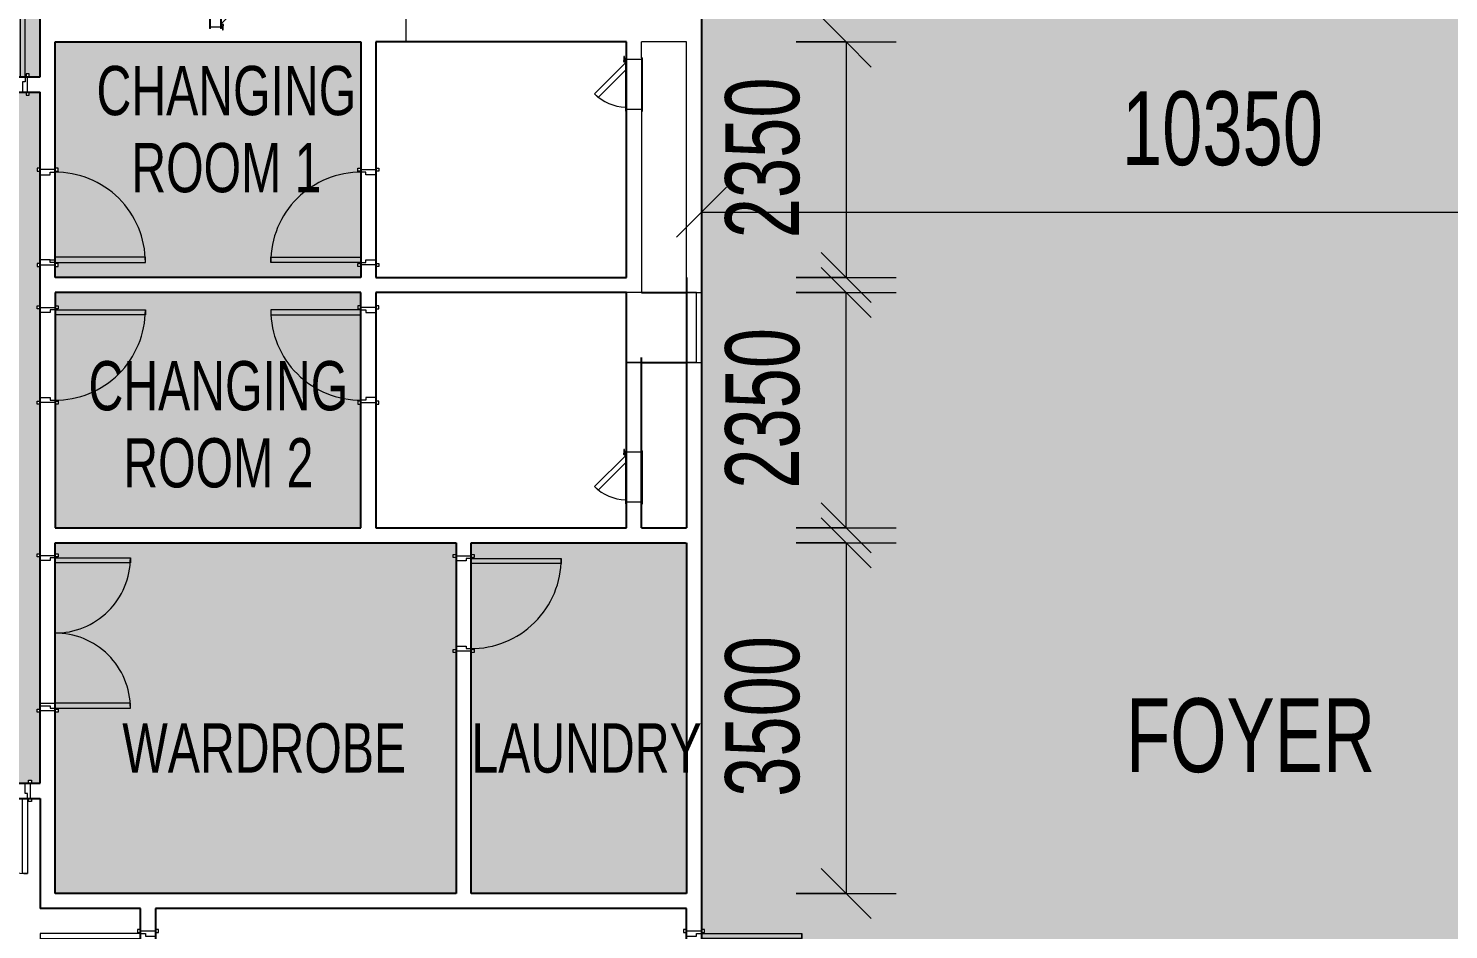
# Model space of a CAD drawing. Header units: millimetres. Extents: x 35540 to 832230, y -10956 to 416550.
# Drawn here: x 46072 to 60243, y 33897 to 42892 of the extents above; entities that cross this region are included whole.
import ezdxf

# ---------------------------------------------------------------- set-up
doc = ezdxf.new("R2010")
doc.units = ezdxf.units.MM
for name, color, linetype, lineweight in [('A-ANNO-DIMS', 211, 'Continuous', 5), ('A-ANNO-DIMS-500', 211, 'Continuous', 5), ('A-AREA-BNDY', 1, 'Continuous', 18), ('A-AREA-IDEN', 2, 'Continuous', 15), ('A-AREA-PATT', 32, 'Continuous', 5), ('A-DOOR', 31, 'Continuous', 5), ('A-DOOR-FRAM', 31, 'Continuous', 15), ('A-FLOR', 192, 'Continuous', 5), ('A-WALL', 113, 'Continuous', 5), ('S-COLS', 52, 'Continuous', 5)]:
    doc.layers.add(name, color=color, linetype=linetype, lineweight=lineweight)
doc.styles.add('Arial', font='arial.ttf', dxfattribs={"width": 0.7, "height": 737.649701})
doc.styles.add('Arial_1', font='arial.ttf', dxfattribs={"width": 0.7, "height": 491.766467})
doc.dimstyles.new('Linear_-_1_5mm_Arial', dxfattribs={"dimscale": 304.8, "dimtxt": 750, "dimasz": 1.64042, "dimexe": 1.64042, "dimexo": 0.0625, "dimgap": 0.82021, "dimtad": 1, "dimdec": 0, "dimzin": 0, "dimdsep": 46, "dimtxsty": 'Arial', "dimblk1": 'OBLIQUE', "dimblk2": 'OBLIQUE', "dimsah": 1, "dimcen": 0.09, "dimadec": 0, "dimazin": 0, "dimtfac": 1, "dimtdec": 4, "dimtix": 1, "dimtmove": 0, "dimatfit": 3, "dimfxl": 1.64042, "dimfxlon": 1, "dimtvp": 1, "dimtolj": 1, "dimtzin": 0, "dimarcsym": 2})

# ---------------------------------------------------------------- blocks, each defined once
blk = doc.blocks.new('DLN-Single Door__X01_ - _M02a_ 900 x 2450 _WH_-16935525-G_F U_F_A_')
at = {"layer": 'A-DOOR'}
for p, q in [((-450, 975), (-400, 975)), ((-450, 75), (-450, 975)), ((-400, 975), (-400, 75)), ((-490, 105), (-460, 105)), ((-490, 75), (-490, 105)), ((-460, 75), (-490, 75)), ((-460, 105), (-460, 75)), ((-400, 75), (-450, 75)), ((460, 75), (460, 105)), ((460, 105), (490, 105)), ((490, 75), (460, 75)), ((490, 105), (490, 75)), ((-490, -75), (-460, -75)), ((-490, -105), (-490, -75)), ((-460, -105), (-490, -105)), ((-460, -75), (-460, -105)), ((460, -105), (460, -75)), ((460, -75), (490, -75)), ((490, -105), (460, -105)), ((490, -75), (490, -105))]:
    blk.add_line(p, q, dxfattribs=at)
blk.add_arc((-450, 75), 900, 359.5, 90, dxfattribs=at)
at = {"layer": 'A-DOOR-FRAM'}
for p, q in [((-475, 75), (-450, 75)), ((-475, -75), (-475, 75)), ((-450, 75), (-450, 25)), ((-450, 25), (-425, 25)), ((-425, 25), (-425, -75)), ((425, 25), (450, 25)), ((425, -75), (425, 25)), ((450, 75), (475, 75)), ((450, 25), (450, 75)), ((475, 75), (475, -75)), ((-425, -75), (-475, -75)), ((475, -75), (425, -75))]:
    blk.add_line(p, q, dxfattribs=at)
blk = doc.blocks.new('DLN-Single Door__X01_ - _M02_ 900 x 2450 _WH_-16935526-G_F U_F_A_')
at = {"layer": 'A-DOOR'}
for p, q in [((-460, 105), (-490, 105)), ((-490, 105), (-490, 75)), ((-490, 75), (-460, 75)), ((-460, 75), (-460, 105)), ((490, 105), (460, 105)), ((460, 105), (460, 75)), ((460, 75), (490, 75)), ((490, 75), (490, 105)), ((-460, -75), (-490, -75)), ((-490, -75), (-490, -105)), ((-490, -105), (-460, -105)), ((-460, -105), (-460, -75)), ((-400, -75), (-450, -75)), ((-450, -75), (-450, -975)), ((-400, -975), (-400, -75)), ((490, -75), (460, -75)), ((460, -75), (460, -105)), ((460, -105), (490, -105)), ((490, -105), (490, -75)), ((-450, -975), (-400, -975))]:
    blk.add_line(p, q, dxfattribs=at)
blk.add_arc((-450, -75), 900, 270, 0.5, dxfattribs=at)
at = {"layer": 'A-DOOR-FRAM'}
for p, q in [((-425, 75), (-475, 75)), ((-475, 75), (-475, -75)), ((-425, -25), (-425, 75)), ((425, 75), (425, -25)), ((475, 75), (425, 75)), ((475, -75), (475, 75)), ((-475, -75), (-450, -75)), ((-450, -75), (-450, -25)), ((-450, -25), (-425, -25)), ((425, -25), (450, -25)), ((450, -25), (450, -75)), ((450, -75), (475, -75))]:
    blk.add_line(p, q, dxfattribs=at)
blk = doc.blocks.new('DLN-Double Door__X03_ - _M20_2000 x 2450 _WH_-16954918-G_F U_F_A_')
at = {"layer": 'A-DOOR'}
for p, q in [((-950, -75), (-1000, -75)), ((-1000, -75), (-1000, -1075)), ((-950, -1075), (-950, -75)), ((950, -75), (1000, -75)), ((950, -1075), (950, -75)), ((1000, -75), (1000, -1075)), ((-1000, -1075), (-950, -1075)), ((1000, -1075), (950, -1075))]:
    blk.add_line(p, q, dxfattribs=at)
for centre, start, end in [((-1000, -75), 270, 0.5), ((1000, -75), 179.5, 270)]:
    blk.add_arc(centre, 1000, start, end, dxfattribs=at)
at = {"layer": 'A-DOOR-FRAM'}
for p, q in [((-1010, 105), (-1040, 105)), ((-1040, 105), (-1040, 75)), ((-1040, 75), (-1010, 75)), ((-975, 75), (-1025, 75)), ((-1025, 75), (-1025, -75)), ((-1010, 75), (-1010, 105)), ((-975, -25), (-975, 75)), ((975, 75), (975, -25)), ((1025, 75), (975, 75)), ((1040, 105), (1010, 105)), ((1010, 105), (1010, 75)), ((1010, 75), (1040, 75)), ((1025, -75), (1025, 75)), ((1040, 75), (1040, 105)), ((-1010, -75), (-1040, -75)), ((-1040, -75), (-1040, -105)), ((-1040, -105), (-1010, -105)), ((-1025, -75), (-1000, -75)), ((-1010, -105), (-1010, -75)), ((-1000, -75), (-1000, -25)), ((-1000, -25), (-975, -25)), ((975, -25), (1000, -25)), ((1000, -25), (1000, -75)), ((1000, -75), (1025, -75)), ((1040, -75), (1010, -75)), ((1010, -75), (1010, -105)), ((1010, -105), (1040, -105)), ((1040, -105), (1040, -75))]:
    blk.add_line(p, q, dxfattribs=at)
blk = doc.blocks.new('DLN-Single Door__X01_ - _M01a_ 900 x 2450 _WH_-16935528-G_F U_F_A_')
at = {"layer": 'A-DOOR'}
for p, q in [((-450, 975), (-400, 975)), ((-450, 75), (-450, 975)), ((-400, 975), (-400, 75)), ((-490, 105), (-460, 105)), ((-490, 75), (-490, 105)), ((-460, 75), (-490, 75)), ((-460, 105), (-460, 75)), ((-400, 75), (-450, 75)), ((460, 75), (460, 105)), ((460, 105), (490, 105)), ((490, 75), (460, 75)), ((490, 105), (490, 75)), ((-490, -75), (-460, -75)), ((-490, -105), (-490, -75)), ((-460, -105), (-490, -105)), ((-460, -75), (-460, -105)), ((460, -105), (460, -75)), ((460, -75), (490, -75)), ((490, -105), (460, -105)), ((490, -75), (490, -105))]:
    blk.add_line(p, q, dxfattribs=at)
blk.add_arc((-450, 75), 900, 359.5, 90, dxfattribs=at)
at = {"layer": 'A-DOOR-FRAM'}
for p, q in [((-475, 75), (-450, 75)), ((-475, -75), (-475, 75)), ((-450, 75), (-450, 25)), ((-450, 25), (-425, 25)), ((-425, 25), (-425, -75)), ((425, 25), (450, 25)), ((425, -75), (425, 25)), ((450, 75), (475, 75)), ((450, 25), (450, 75)), ((475, 75), (475, -75)), ((-425, -75), (-475, -75)), ((475, -75), (425, -75))]:
    blk.add_line(p, q, dxfattribs=at)
blk = doc.blocks.new('DLN-Double Door__X03_ - _M12_1500 x 2450 _WH_-16954912-G_F U_F_A_')
at = {"layer": 'A-DOOR'}
for p, q in [((-750, 825), (-700, 825)), ((-750, 75), (-750, 825)), ((-700, 825), (-700, 75)), ((700, 825), (700, 75)), ((750, 825), (700, 825)), ((750, 75), (750, 825)), ((-700, 75), (-750, 75)), ((700, 75), (750, 75))]:
    blk.add_line(p, q, dxfattribs=at)
for centre, start, end in [((-750, 75), 359.5, 90), ((750, 75), 90, 180.5)]:
    blk.add_arc(centre, 750, start, end, dxfattribs=at)
at = {"layer": 'A-DOOR-FRAM'}
for p, q in [((-790, 105), (-760, 105)), ((-790, 75), (-790, 105)), ((-760, 75), (-790, 75)), ((-775, 75), (-750, 75)), ((-775, -75), (-775, 75)), ((-760, 105), (-760, 75)), ((-750, 75), (-750, 25)), ((-750, 25), (-725, 25)), ((-725, 25), (-725, -75)), ((725, 25), (750, 25)), ((725, -75), (725, 25)), ((750, 75), (775, 75)), ((750, 25), (750, 75)), ((760, 75), (760, 105)), ((760, 105), (790, 105)), ((790, 75), (760, 75)), ((775, 75), (775, -75)), ((790, 105), (790, 75)), ((-790, -75), (-760, -75)), ((-790, -105), (-790, -75)), ((-760, -105), (-790, -105)), ((-725, -75), (-775, -75)), ((-760, -75), (-760, -105)), ((775, -75), (725, -75)), ((760, -105), (760, -75)), ((760, -75), (790, -75)), ((790, -105), (760, -105)), ((790, -75), (790, -105))]:
    blk.add_line(p, q, dxfattribs=at)
blk = doc.blocks.new('DLN-Double Door__X03_ - _M14_1500 x 2450 _WH_-16954917-G_F U_F_A_')
at = {"layer": 'A-DOOR'}
for p, q in [((-750, 825), (-700, 825)), ((-750, 75), (-750, 825)), ((-700, 825), (-700, 75)), ((700, 825), (700, 75)), ((750, 825), (700, 825)), ((750, 75), (750, 825)), ((-700, 75), (-750, 75)), ((700, 75), (750, 75))]:
    blk.add_line(p, q, dxfattribs=at)
for centre, start, end in [((-750, 75), 359.5, 90), ((750, 75), 90, 180.5)]:
    blk.add_arc(centre, 750, start, end, dxfattribs=at)
at = {"layer": 'A-DOOR-FRAM'}
for p, q in [((-790, 105), (-760, 105)), ((-790, 75), (-790, 105)), ((-760, 75), (-790, 75)), ((-775, 75), (-750, 75)), ((-775, -75), (-775, 75)), ((-760, 105), (-760, 75)), ((-750, 75), (-750, 25)), ((-750, 25), (-725, 25)), ((-725, 25), (-725, -75)), ((725, 25), (750, 25)), ((725, -75), (725, 25)), ((750, 75), (775, 75)), ((750, 25), (750, 75)), ((760, 75), (760, 105)), ((760, 105), (790, 105)), ((790, 75), (760, 75)), ((775, 75), (775, -75)), ((790, 105), (790, 75)), ((-790, -75), (-760, -75)), ((-790, -105), (-790, -75)), ((-760, -105), (-790, -105)), ((-725, -75), (-775, -75)), ((-760, -75), (-760, -105)), ((775, -75), (725, -75)), ((760, -105), (760, -75)), ((760, -75), (790, -75)), ((790, -105), (760, -105)), ((790, -75), (790, -105))]:
    blk.add_line(p, q, dxfattribs=at)
blk = doc.blocks.new('DLN-Single Door__X01_ - _M01_ 900 x 2450 _WH_-16935535-G_F U_F_A_')
at = {"layer": 'A-DOOR'}
for p, q in [((-460, 105), (-490, 105)), ((-490, 105), (-490, 75)), ((-490, 75), (-460, 75)), ((-460, 75), (-460, 105)), ((490, 105), (460, 105)), ((460, 105), (460, 75)), ((460, 75), (490, 75)), ((490, 75), (490, 105)), ((-460, -75), (-490, -75)), ((-490, -75), (-490, -105)), ((-490, -105), (-460, -105)), ((-460, -105), (-460, -75)), ((-400, -75), (-450, -75)), ((-450, -75), (-450, -975)), ((-400, -975), (-400, -75)), ((490, -75), (460, -75)), ((460, -75), (460, -105)), ((460, -105), (490, -105)), ((490, -105), (490, -75)), ((-450, -975), (-400, -975))]:
    blk.add_line(p, q, dxfattribs=at)
blk.add_arc((-450, -75), 900, 270, 0.5, dxfattribs=at)
at = {"layer": 'A-DOOR-FRAM'}
for p, q in [((-425, 75), (-475, 75)), ((-475, 75), (-475, -75)), ((-425, -25), (-425, 75)), ((425, 75), (425, -25)), ((475, 75), (425, 75)), ((475, -75), (475, 75)), ((-475, -75), (-450, -75)), ((-450, -75), (-450, -25)), ((-450, -25), (-425, -25)), ((425, -25), (450, -25)), ((450, -25), (450, -75)), ((450, -75), (475, -75))]:
    blk.add_line(p, q, dxfattribs=at)
blk = doc.blocks.new('DLN-Access Panel__AP01_ - _AP04_ 450 x 650 _WH_-16056296-G_F U_F_A_')
at = {"layer": 'A-DOOR'}
for p, q in [((-265, 75), (-265, 85)), ((265, 85), (-265, 85)), ((-265, 75), (265, 75)), ((265, 75), (265, 85)), ((-240, -95), (-278, -95)), ((-278, -95), (-278, -100)), ((-278, -100), (-240, -100)), ((-265, -85), (-265, -75)), ((265, -75), (-265, -75)), ((-265, -85), (265, -85)), ((-240, -85), (-240, -97)), ((-225, -97), (-225, -85)), ((-215, -85), (93, -393)), ((129, -358), (-144, -85)), ((265, -85), (265, -75)), ((93, -393), (129, -358))]:
    blk.add_line(p, q, dxfattribs=at)
for centre, radius, start, end in [((-233, -97), 7.5, 199.4712, 360), ((-233, -97), 7.5, 180, 0), ((-233, -97), 7.5, 199.4712, 360), ((-233, -97), 7.5, 195, 0), ((-233, -97), 2, 180, 360), ((-233, -97), 2, 180, 360), ((-225, -75), 450, 315, 358.6824)]:
    blk.add_arc(centre, radius, start, end, dxfattribs=at)
at = {"layer": 'A-DOOR-FRAM', "lineweight": 5}
for p, q in [((-250, 75), (-250, -75)), ((250, 75), (250, -75))]:
    blk.add_line(p, q, dxfattribs=at)
blk = doc.blocks.new('DLN-Access Panel__AP01_ - _AP04_ 450 x 650 _WH_-16056297-G_F U_F_A_')
at = {"layer": 'A-DOOR'}
for p, q in [((-265, 50), (-265, 60)), ((265, 60), (-265, 60)), ((-265, 50), (265, 50)), ((265, 50), (265, 60)), ((-240, -70), (-278, -70)), ((-278, -70), (-278, -75)), ((-278, -75), (-240, -75)), ((-265, -60), (-265, -50)), ((265, -50), (-265, -50)), ((-265, -60), (265, -60)), ((-240, -60), (-240, -73)), ((-225, -73), (-225, -60)), ((-215, -60), (93, -368)), ((129, -333), (-144, -60)), ((265, -60), (265, -50)), ((93, -368), (129, -333))]:
    blk.add_line(p, q, dxfattribs=at)
for centre, radius, start, end in [((-233, -73), 7.5, 199.4712, 360), ((-233, -73), 7.5, 180, 0), ((-233, -73), 7.5, 199.4712, 360), ((-233, -73), 7.5, 195, 0), ((-233, -73), 2, 180, 360), ((-233, -73), 2, 180, 360), ((-225, -50), 450, 315, 358.6824)]:
    blk.add_arc(centre, radius, start, end, dxfattribs=at)
at = {"layer": 'A-DOOR-FRAM', "lineweight": 5}
for p, q in [((-250, 50), (-250, -50)), ((250, 50), (250, -50))]:
    blk.add_line(p, q, dxfattribs=at)
blk = doc.blocks.new('DIMBLOCK12-G_F U_F_A_')
at = {"layer": 'A-ANNO-DIMS-500'}
for p, q in [((52789, 41558), (52789, 40558)), ((52789, 41058), (52789, 41558)), ((63139, 40558), (63139, 41558)), ((52789, 41058), (53039, 41308)), ((63139, 41058), (63389, 41308)), ((52789, 41058), (52539, 40808)), ((52789, 41058), (63139, 41058)), ((63139, 41058), (62889, 40808)), ((63139, 41058), (63139, 40558))]:
    blk.add_line(p, q, dxfattribs=at)
at = {"layer": 'A-ANNO-DIMS-500', "color": 0, "insert": (56984, 42265), "char_height": 737.6, "width": 2353.85, "attachment_point": 1, "line_spacing_factor": 0.938532, "style": 'Arial'}
blk.add_mtext('10350', dxfattribs=at)
blk = doc.blocks.new('_Oblique')
at = {"color": 0, "linetype": 'ByBlock', "lineweight": -2}
blk.add_line((-0.5, -0.5), (0.5, 0.5), dxfattribs=at)
blk = doc.blocks.new('DIMBLOCK42-G_F U_F_A_')
at = {"layer": 'A-ANNO-DIMS-500'}
for p, q in [((54232, 42757), (53982, 43007)), ((53732, 42757), (54732, 42757)), ((54232, 42757), (53732, 42757)), ((54232, 42757), (54232, 40407)), ((54232, 42757), (54482, 42507)), ((54232, 40407), (53982, 40657)), ((53732, 40407), (54732, 40407)), ((54232, 40407), (53732, 40407)), ((54232, 40407), (54482, 40157))]:
    blk.add_line(p, q, dxfattribs=at)
at = {"layer": 'A-ANNO-DIMS-500', "color": 0, "insert": (53025, 40798), "char_height": 737.6, "width": 1883.08, "attachment_point": 1, "rotation": 90, "line_spacing_factor": 0.938532, "style": 'Arial'}
blk.add_mtext('2350', dxfattribs=at)
blk = doc.blocks.new('DIMBLOCK43-G_F U_F_A_')
at = {"layer": 'A-ANNO-DIMS-500'}
for p, q in [((54232, 40257), (53982, 40507)), ((53732, 40257), (54732, 40257)), ((54232, 40257), (53732, 40257)), ((54232, 37907), (54232, 40257)), ((54232, 40257), (54482, 40007)), ((54232, 37907), (53982, 38157)), ((53732, 37907), (54732, 37907)), ((54232, 37907), (53732, 37907)), ((54232, 37907), (54482, 37657))]:
    blk.add_line(p, q, dxfattribs=at)
at = {"layer": 'A-ANNO-DIMS-500', "color": 0, "insert": (53025, 38298), "char_height": 737.6, "width": 1883.08, "attachment_point": 1, "rotation": 90, "line_spacing_factor": 0.938532, "style": 'Arial'}
blk.add_mtext('2350', dxfattribs=at)
blk = doc.blocks.new('DIMBLOCK44-G_F U_F_A_')
at = {"layer": 'A-ANNO-DIMS-500'}
for p, q in [((54232, 37757), (53982, 38007)), ((53732, 37757), (54732, 37757)), ((54232, 37757), (53732, 37757)), ((54232, 37757), (54232, 34257)), ((54232, 37757), (54482, 37507)), ((54232, 34257), (53982, 34507)), ((53732, 34257), (54732, 34257)), ((54232, 34257), (53732, 34257)), ((54232, 34257), (54482, 34007))]:
    blk.add_line(p, q, dxfattribs=at)
at = {"layer": 'A-ANNO-DIMS-500', "color": 0, "insert": (53025, 35223), "char_height": 737.6, "width": 1883.08, "attachment_point": 1, "rotation": 90, "line_spacing_factor": 0.938532, "style": 'Arial'}
blk.add_mtext('3500', dxfattribs=at)

msp = doc.modelspace()

# ---------------------------------------------------------------- hatches: boundary and pattern name
at = {"layer": 'A-AREA-PATT'}
h = msp.add_hatch(color=231, dxfattribs=at)
h.paths.add_polyline_path([(46089.3, 42407.5), (46189.3, 42407.5), (46189.3, 46232.5), (46799.3, 46232.5), (46799.3, 46262.5), (46829.3, 46262.5), (46829.3, 46232.5), (47749.3, 46232.5), (47749.3, 46262.5), (47779.3, 46262.5), (47779.3, 46232.5), (48749.3, 46232.5), (48749.3, 46262.5), (48779.3, 46262.5), (48779.3, 46232.5), (49699.3, 46232.5), (49699.3, 46262.5), (49729.3, 46262.5), (49729.3, 46232.5), (49839.3, 46232.5), (49839.3, 52007.5), (43889.3, 52003.8), (43889.3, 42407.5), (45099.3, 42407.5), (45099.3, 42437.5), (45129.3, 42437.5), (45129.3, 42407.5), (46049.3, 42407.5), (46049.3, 42437.5), (46079.3, 42437.5), (46079.3, 42407.5)], flags=0)
h.paths.add_polyline_path([(44915.7, 42536.3), (44070.5, 42536.3), (44070.5, 43036.3), (45070.5, 43036.3), (45070.5, 42536.3), (44930.4, 42536.3)], flags=0)
h = msp.add_hatch(color=231, dxfattribs=at)
h.paths.add_polyline_path([(62529.3, 31607.5), (63139.3, 31607.5), (63139.3, 34407.5), (62688.9, 34407.5), (62688.9, 34507.5), (62843.9, 34507.5), (62843.9, 34522.5), (62788.9, 34522.5), (62788.9, 34562.5), (63139.3, 34562.5), (63139.3, 36652.5), (63127.3, 36652.5), (63127.3, 36139.5), (63121.3, 36140.4), (63121.3, 36652.5), (62788.9, 36652.5), (62788.9, 36692.5), (62843.9, 36692.5), (62843.9, 36707.5), (62688.9, 36707.5), (62688.9, 36807.5), (63121.3, 36807.5), (63121.3, 37139.5), (63139.3, 37139.5), (63139.3, 40754), (62938.8, 40754), (62938.8, 40904), (63139.3, 40904), (63139.3, 40965.4), (62938.8, 40965.4), (62938.8, 41115.4), (63139.3, 41115.4), (63139.3, 41185.4), (62938.8, 41185.4), (62938.8, 41335.4), (63139.3, 41335.4), (63139.3, 41481), (63083.8, 41384.8), (62953.9, 41459.8), (63139.3, 41781), (63139.3, 42380.4), (63058.7, 42380.4), (63058.7, 43380.4), (63139.3, 43380.4), (63139.3, 45607.5), (60131.8, 45607.5), (60131.8, 45547.5), (60096.8, 45547.5), (60096.8, 45607.5), (59831.8, 45607.5), (59831.8, 45547.5), (59796.8, 45547.5), (59796.8, 45607.5), (58131.8, 45607.5), (58131.8, 45547.5), (58096.8, 45547.5), (58096.8, 45607.5), (57831.8, 45607.5), (57831.8, 45547.5), (57796.8, 45547.5), (57796.8, 45607.5), (56131.8, 45607.5), (56131.8, 45547.5), (56096.8, 45547.5), (56096.8, 45607.5), (55831.8, 45607.5), (55831.8, 45547.5), (55796.8, 45547.5), (55796.8, 45607.5), (53691.8, 45601.8), (53418.2, 45601.7), (52789.3, 45607.5), (52789.3, 44587.5), (52819.3, 44587.5), (52819.3, 44557.5), (52789.3, 44557.5), (52789.3, 43637.5), (52819.3, 43637.5), (52819.3, 43607.5), (52789.3, 43607.5), (52789.3, 43372.5), (52799.3, 43372.5), (52799.3, 42892.5), (52789.3, 42892.5), (52789.3, 33897.5), (52819.3, 33897.5), (52819.3, 33867.5), (52789.3, 33867.5), (52789.3, 31847.5), (52819.3, 31847.5), (52819.3, 31817.5), (52789.3, 31817.5), (52789.3, 31607.5), (60449.3, 31607.5), (60449.3, 31637.5), (60479.3, 31637.5), (60479.3, 31607.5), (62499.3, 31607.5), (62499.3, 31637.5), (62529.3, 31637.5)], flags=0)
h.paths.add_polyline_path([(63127.3, 36807.5), (63139.3, 36807.5), (63139.3, 37133.5), (63127.3, 37133.5), (63127.3, 36817.5)], flags=0)
for points in [[(46339.3, 40407.5), (49389.3, 40407.5), (49389.3, 40517.5), (49359.3, 40517.5), (49359.3, 40547.5), (49389.3, 40547.5), (49389.3, 41467.5), (49359.3, 41467.5), (49359.3, 41497.5), (49389.3, 41497.5), (49389.3, 42757.5), (46339.3, 42757.5), (46339.3, 41497.5), (46369.3, 41497.5), (46369.3, 41467.5), (46339.3, 41467.5), (46339.3, 40547.5), (46369.3, 40547.5), (46369.3, 40517.5), (46339.3, 40517.5)], [(41289.3, 34257.5), (44289.3, 34257.5), (44289.3, 35357.5), (44524.3, 35357.5), (44524.3, 35387.5), (44554.3, 35387.5), (44554.3, 35357.5), (46074.3, 35362.5), (46074.3, 35387.5), (46104.3, 35387.5), (46104.3, 35357.5), (46189.3, 35362.5), (46189.3, 36067.5), (46159.3, 36067.5), (46159.3, 36097.5), (46189.3, 36097.5), (46189.3, 37617.5), (46159.3, 37617.5), (46159.3, 37647.5), (46189.3, 37647.5), (46189.3, 39142.5), (46159.3, 39142.5), (46159.3, 39172.5), (46189.3, 39172.5), (46189.3, 40092.5), (46159.3, 40092.5), (46159.3, 40122.5), (46189.3, 40122.5), (46189.3, 40517.5), (46159.3, 40517.5), (46159.3, 40547.5), (46189.3, 40547.5), (46189.3, 41467.5), (46159.3, 41467.5), (46159.3, 41497.5), (46189.3, 41497.5), (46189.3, 42257.5), (46079.3, 42257.5), (46079.3, 42227.5), (46049.3, 42227.5), (46049.3, 42257.5), (45129.3, 42257.5), (45129.3, 42227.5), (45099.3, 42227.5), (45099.3, 42257.5), (43604.3, 42257.5), (43604.3, 42227.5), (43574.3, 42227.5), (43574.3, 42257.5), (42654.3, 42257.5), (42654.3, 42227.5), (42624.3, 42227.5), (42624.3, 42257.5), (41439.3, 42257.5), (41439.3, 40057.5), (40714.3, 40057.5), (40714.3, 39557.5), (39964.3, 39557.5), (39964.3, 40057.5), (37789.3, 40057.5), (37789.3, 35357.5), (38474.3, 35357.5), (38474.3, 35387.5), (38504.3, 35387.5), (38504.3, 35357.5), (39574.3, 35357.5), (39574.3, 35387.5), (39604.3, 35387.5), (39604.3, 35357.5), (39789.3, 35357.5), (39789.3, 34257.5), (40600.1, 34257.5)], [(46339.3, 37907.5), (49389.3, 37907.5), (49389.3, 39142.5), (49359.3, 39142.5), (49359.3, 39172.5), (49389.3, 39172.5), (49389.3, 40092.5), (49359.3, 40092.5), (49359.3, 40122.5), (49389.3, 40122.5), (49389.3, 40257.5), (46339.3, 40257.5), (46339.3, 40122.5), (46369.3, 40122.5), (46369.3, 40092.5), (46339.3, 40092.5), (46339.3, 39172.5), (46369.3, 39172.5), (46366.4, 39142.5), (46339.3, 39142.5), (46339.3, 39132.5)], [(49192.1, 34257.5), (50339.3, 34257.5), (50339.3, 36662.5), (50309.3, 36662.5), (50309.3, 36692.5), (50339.3, 36692.5), (50339.3, 37612.5), (50309.3, 37612.5), (50309.3, 37642.5), (50339.3, 37642.5), (50339.3, 37757.5), (46339.3, 37757.5), (46339.3, 37647.5), (46369.3, 37647.5), (46369.3, 37617.5), (46339.3, 37617.5), (46339.3, 36097.5), (46369.3, 36097.5), (46369.3, 36067.5), (46339.3, 36067.5), (46339.3, 34257.5), (47802.1, 34257.5)], [(52039.3, 34257.5), (52639.3, 34257.5), (52634.8, 37757.5), (50489.3, 37757.5), (50489.3, 37642.5), (50519.3, 37642.5), (50519.3, 37612.5), (50489.3, 37607.5), (50489.3, 36692.5), (50519.3, 36692.5), (50519.3, 36662.5), (50489.3, 36662.5), (50489.3, 34257.5)]]:
    msp.add_hatch(color=231, dxfattribs=at).paths.add_polyline_path(points, flags=0)

# ---------------------------------------------------------------- linework, layer by layer
at = {"layer": 'A-AREA-BNDY', "color": 7, "lineweight": 25}
for p, q in [((46189.3, 42407.5), (46189.3, 46232.5)), ((52789.3, 45607.5), (52789.3, 31607.5)), ((46339.3, 42757.5), (49389.3, 42757.5)), ((46339.3, 40407.5), (46339.3, 42757.5)), ((49389.3, 42757.5), (49389.3, 40407.5)), ((52039.3, 42757.5), (49539.3, 42757.5)), ((49539.3, 42757.5), (49539.3, 40407.5)), ((52039.3, 40407.5), (52039.3, 42757.5)), ((43889.3, 42407.5), (46189.3, 42407.5)), ((41439.3, 42257.5), (46189.3, 42257.5)), ((46189.3, 35357.5), (46189.3, 42257.5)), ((49389.3, 40407.5), (46339.3, 40407.5)), ((49539.3, 40407.5), (52039.3, 40407.5)), ((52639.3, 40407.5), (52639.3, 39607.5)), ((49389.3, 40257.5), (46339.3, 40257.5)), ((46339.3, 40257.5), (46339.3, 37907.5)), ((49389.3, 37907.5), (49389.3, 40257.5)), ((49539.3, 40257.5), (49539.3, 37907.5)), ((52039.3, 40257.5), (49539.3, 40257.5)), ((52039.3, 37907.5), (52039.3, 40257.5)), ((52189.3, 40257.5), (52639.3, 40257.5)), ((52039.3, 39607.5), (52039.3, 40207.5)), ((52189.3, 37907.5), (52189.3, 39607.5)), ((52189.3, 39557.5), (52639.3, 39557.5)), ((52639.3, 39607.5), (52639.3, 37907.5)), ((46339.3, 37907.5), (49389.3, 37907.5)), ((49539.3, 37907.5), (52039.3, 37907.5)), ((52189.3, 37907.5), (52639.3, 37907.5)), ((46339.3, 37757.5), (50339.3, 37757.5)), ((46339.3, 34257.5), (46339.3, 37757.5)), ((50339.3, 37757.5), (50339.3, 34257.5)), ((50489.3, 37757.5), (52629.3, 37757.5)), ((50489.3, 34257.5), (50489.3, 37757.5)), ((52639.3, 37757.5), (52639.3, 34257.5)), ((44289.3, 35357.5), (46189.3, 35357.5)), ((44439.3, 35207.5), (46189.3, 35207.5)), ((46189.3, 35207.5), (46189.3, 34107.5)), ((50339.3, 34257.5), (46339.3, 34257.5)), ((52039.3, 34257.5), (50489.3, 34257.5)), ((52639.3, 34257.5), (52039.3, 34257.5)), ((47189.3, 34107.5), (46189.3, 34107.5)), ((47189.3, 31607.5), (47189.3, 34107.5)), ((47339.3, 34107.5), (47339.3, 31607.5)), ((52639.3, 34107.5), (47339.3, 34107.5)), ((52639.3, 30407.5), (52639.3, 34107.5))]:
    msp.add_line(p, q, dxfattribs=at)
at = {"layer": 'A-FLOR'}
for p, q in [((46189.3, 41432.5), (46189.3, 40582.5)), ((49389.3, 40557.5), (49389.3, 41457.5)), ((49539.3, 41432.5), (49539.3, 40582.5)), ((46289.3, 40582.5), (46339.3, 40582.5)), ((46339.3, 40582.5), (46339.3, 40557.5)), ((52789.3, 40257.5), (52789.3, 39557.5)), ((46189.3, 39207.5), (46189.3, 40057.5)), ((49389.3, 39182.5), (49389.3, 40082.5)), ((49539.3, 40057.5), (49539.3, 39207.5)), ((46189.3, 37582.5), (46189.3, 36132.5)), ((50339.3, 36727.5), (50339.3, 37577.5)), ((46189.3, 36157.5), (46339.3, 36157.5)), ((46339.3, 36157.5), (46339.3, 36107.5))]:
    msp.add_line(p, q, dxfattribs=at)
at = {"layer": 'A-WALL', "lineweight": 18}
for p, q in [((49839.3, 43707.5), (49839.3, 42757.5)), ((46189.3, 42407.5), (46189.3, 42907.5)), ((52789.3, 42892.5), (52789.3, 40257.5)), ((46339.3, 41497.5), (46339.3, 42757.5)), ((49389.3, 42757.5), (46339.3, 42757.5)), ((49389.3, 41497.5), (49389.3, 42757.5)), ((49539.3, 42757.5), (49539.3, 41497.5)), ((52039.3, 42757.5), (49539.3, 42757.5)), ((52039.3, 42757.5), (52039.3, 42597.5)), ((52639.3, 42757.5), (52189.3, 42757.5)), ((52189.3, 42597.5), (52189.3, 42757.5)), ((52639.3, 40257.5), (52639.3, 42757.5)), ((46189.3, 42407.5), (46079.3, 42407.5)), ((46189.3, 42257.5), (46079.3, 42257.5)), ((46189.3, 41497.5), (46189.3, 42257.5)), ((52039.3, 40407.5), (52039.3, 42067.5)), ((52189.3, 42067.5), (52189.3, 40257.5)), ((46189.3, 40517.5), (46189.3, 40122.5)), ((46339.3, 40407.5), (46339.3, 40517.5)), ((46339.3, 40407.5), (49389.3, 40407.5)), ((49389.3, 40517.5), (49389.3, 40407.5)), ((49539.3, 40407.5), (49539.3, 40517.5)), ((52039.3, 40407.5), (49539.3, 40407.5)), ((46339.3, 40122.5), (46339.3, 40257.5)), ((46339.3, 40257.5), (49389.3, 40257.5)), ((49389.3, 40257.5), (49389.3, 40122.5)), ((49539.3, 40122.5), (49539.3, 40257.5)), ((52189.3, 40257.5), (49539.3, 40257.5)), ((52639.3, 40257.5), (52789.3, 40257.5)), ((52039.3, 39557.5), (52039.3, 38677.5)), ((52039.3, 39557.5), (52189.3, 39557.5)), ((52189.3, 38677.5), (52189.3, 39557.5)), ((52639.3, 39557.5), (52639.3, 37907.5)), ((52639.3, 39557.5), (52789.3, 39557.5)), ((52789.3, 39557.5), (52789.3, 33897.5)), ((46189.3, 39142.5), (46189.3, 37647.5)), ((46339.3, 37907.5), (46339.3, 39142.5)), ((49389.3, 39142.5), (49389.3, 37907.5)), ((49539.3, 37907.5), (49539.3, 39142.5)), ((52039.3, 37907.5), (52039.3, 38147.5)), ((52189.3, 38147.5), (52189.3, 37907.5)), ((46339.3, 37907.5), (49389.3, 37907.5)), ((49539.3, 37907.5), (52039.3, 37907.5)), ((52189.3, 37907.5), (52639.3, 37907.5)), ((46339.3, 37647.5), (46339.3, 37757.5)), ((46339.3, 37757.5), (50339.3, 37757.5)), ((50339.3, 37757.5), (50339.3, 37642.5)), ((50489.3, 37757.5), (50489.3, 37642.5)), ((50489.3, 37757.5), (52639.3, 37757.5)), ((52639.3, 37757.5), (52639.3, 34257.5)), ((50339.3, 34257.5), (50339.3, 36662.5)), ((50489.3, 34257.5), (50489.3, 36662.5)), ((46189.3, 36067.5), (46189.3, 35357.5)), ((46339.3, 36067.5), (46339.3, 34257.5)), ((46189.3, 35357.5), (46104.3, 35357.5)), ((46189.3, 35207.5), (46104.3, 35207.5)), ((46189.3, 34107.5), (46189.3, 35207.5)), ((46339.3, 34257.5), (50339.3, 34257.5)), ((50489.3, 34257.5), (52639.3, 34257.5)), ((47189.3, 34107.5), (46189.3, 34107.5)), ((47189.3, 34107.5), (47189.3, 33897.5)), ((52639.3, 34107.5), (47339.3, 34107.5)), ((47339.3, 34107.5), (47339.3, 33897.5)), ((52639.3, 34107.5), (52639.3, 33897.5))]:
    msp.add_line(p, q, dxfattribs=at)
at = {"layer": 'S-COLS', "color": 253, "lineweight": 20}
for p, q in [((52739.3, 40257.5), (52039.3, 40257.5)), ((52039.3, 40257.5), (52039.3, 39557.5)), ((52739.3, 39557.5), (52739.3, 40257.5)), ((52739.3, 39557.5), (52039.3, 39557.5))]:
    msp.add_line(p, q, dxfattribs=at)

# ---------------------------------------------------------------- block references
at = {"layer": 'A-DOOR'}
for name, p, rotation in [('DLN-Access Panel__AP01_ - _AP04_ 450 x 650 _WH_-16056297-G_F U_F_A_', (47939.3, 43157.5), 89.99999999999997), ('DLN-Single Door__X01_ - _M02_ 900 x 2450 _WH_-16935526-G_F U_F_A_', (45589.3, 42332.5), 180), ('DLN-Access Panel__AP01_ - _AP04_ 450 x 650 _WH_-16056296-G_F U_F_A_', (52114.3, 42332.5), 270), ('DLN-Single Door__X01_ - _M02_ 900 x 2450 _WH_-16935526-G_F U_F_A_', (46264.3, 41007.5), 90), ('DLN-Single Door__X01_ - _M01a_ 900 x 2450 _WH_-16935528-G_F U_F_A_', (49464.3, 41007.5), 90.00000000000001), ('DLN-Single Door__X01_ - _M02a_ 900 x 2450 _WH_-16935525-G_F U_F_A_', (46264.3, 39632.5), 270), ('DLN-Single Door__X01_ - _M01_ 900 x 2450 _WH_-16935535-G_F U_F_A_', (49464.3, 39632.5), 270), ('DLN-Access Panel__AP01_ - _AP04_ 450 x 650 _WH_-16056296-G_F U_F_A_', (52114.3, 38412.5), 270), ('DLN-Double Door__X03_ - _M12_1500 x 2450 _WH_-16954912-G_F U_F_A_', (46264.3, 36857.5), 270), ('DLN-Single Door__X01_ - _M02a_ 900 x 2450 _WH_-16935525-G_F U_F_A_', (50414.3, 37152.5), 270), ('DLN-Double Door__X03_ - _M14_1500 x 2450 _WH_-16954917-G_F U_F_A_', (45314.3, 35282.5), 180), ('DLN-Double Door__X03_ - _M20_2000 x 2450 _WH_-16954918-G_F U_F_A_', (47264.3, 32857.5), 270.0000000000001), ('DLN-Double Door__X03_ - _M20_2000 x 2450 _WH_-16954918-G_F U_F_A_', (52714.3, 32857.5), 90)]:
    msp.add_blockref(name, p, dxfattribs=dict(at, rotation=rotation))

# ---------------------------------------------------------------- texts
at = {"layer": 'A-AREA-IDEN', "lineweight": 5, "attachment_point": 2, "line_spacing_factor": 0.938532}
for s, insert, char_height, width, style in [('CHANGING\\PROOM 1', (48047.2, 42518), 491.77, 3054, 'Arial_1'), ('CHANGING\\PROOM 2', (47967.1, 39571.9), 491.77, 3054, 'Arial_1'), ('FOYER', (58267.8, 36206.7), 737.65, 2934, 'Arial'), ('WARDROBE', (48424.8, 35956.3), 491.77, 3336, 'Arial_1'), ('LAUNDRY', (51641.4, 35956.3), 491.77, 2706, 'Arial_1')]:
    msp.add_mtext(s, dxfattribs=dict(at, insert=insert, char_height=char_height, width=width, style=style))

# ---------------------------------------------------------------- dimensions: what is measured, and where the dimension line sits
at = {"layer": 'A-ANNO-DIMS'}
for base, p1, p2, override, picture, middle in [((54231.6, 40407.5), (53731.6, 42757.5), (53731.6, 40407.5), {"dimpost": '<>', "dimfxl": 2350}, 'DIMBLOCK42-G_F U_F_A_', (53604.7, 41582.5)), ((54231.6, 40257.5), (53731.6, 37907.5), (53731.6, 40257.5), {"dimpost": '<>', "dimfxl": 2350}, 'DIMBLOCK43-G_F U_F_A_', (53604.7, 39082.5)), ((54231.6, 34257.5), (53731.6, 37757.5), (53731.6, 34257.5), {"dimpost": '<>', "dimfxl": 3500}, 'DIMBLOCK44-G_F U_F_A_', (53604.7, 36007.5))]:
    dim = msp.add_linear_dim(base=base, p1=p1, p2=p2, angle=90, dimstyle='Linear_-_1_5mm_Arial', override=override, dxfattribs=at)
    dim.commit()
    dim.dimension.update_dxf_attribs({"geometry": picture, "text_midpoint": middle})
dim = msp.add_linear_dim(base=(63139.3, 41058.5), p1=(52789.3, 41558.5), p2=(63139.3, 40558.5), dimstyle='Linear_-_1_5mm_Arial', override={"dimpost": '<>', "dimfxl": 10398.19696}, dxfattribs=at)
dim.commit()
dim.dimension.update_dxf_attribs({"geometry": 'DIMBLOCK12-G_F U_F_A_', "text_midpoint": (57964.3, 41685.4)})

doc.saveas('drawing.dxf')
